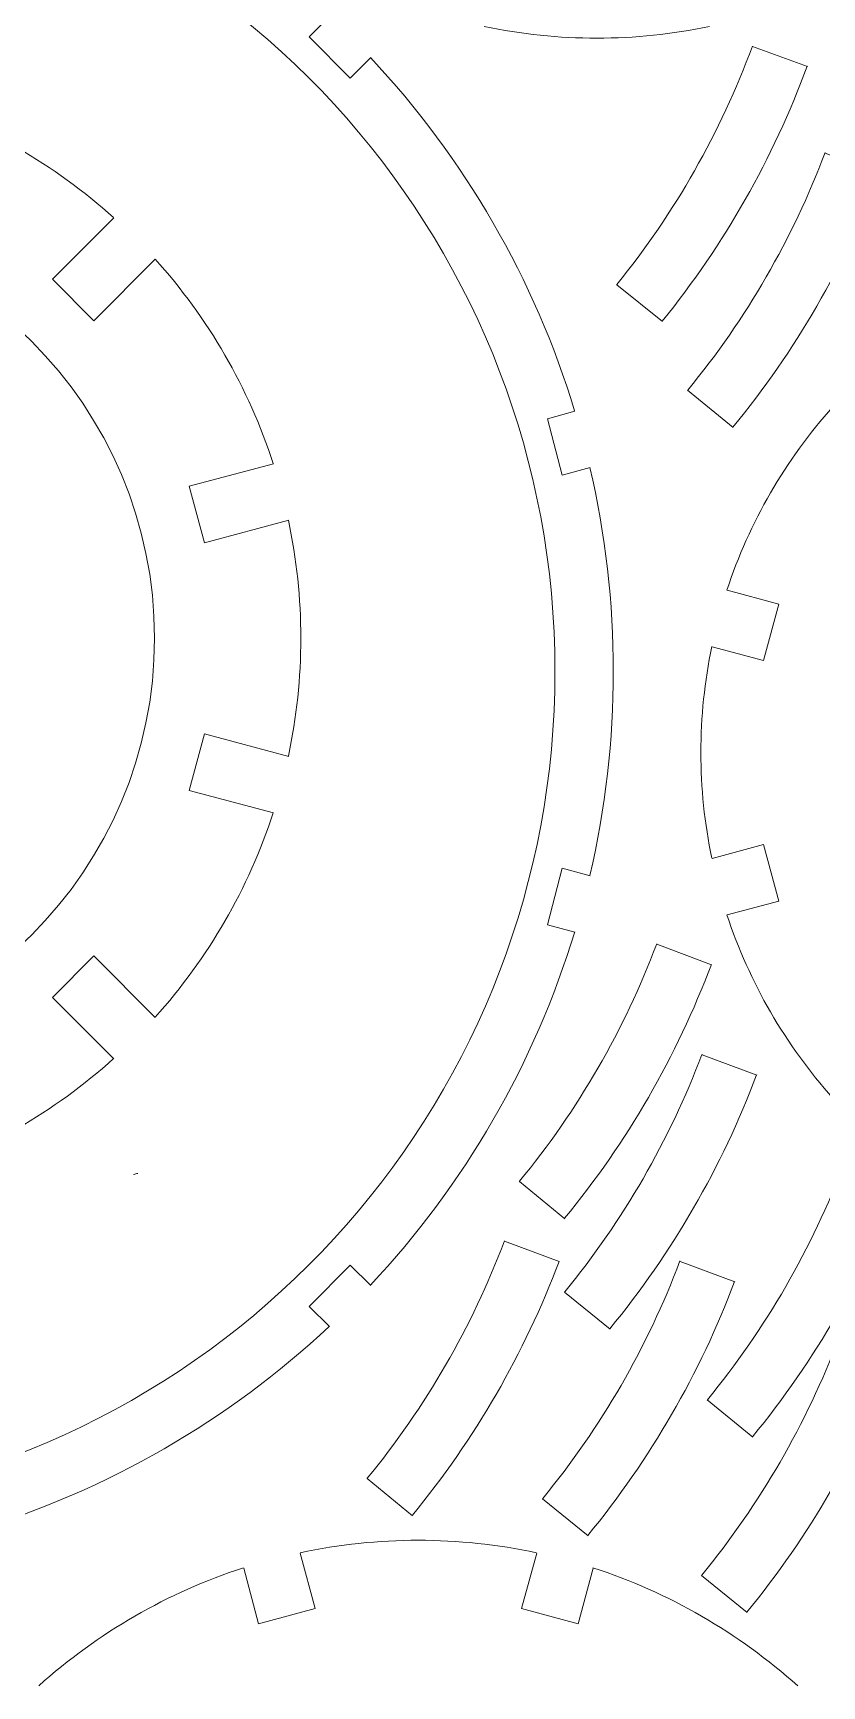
# Model space of a CAD drawing. Header units: centimetres. Extents: x -233 to -82, y 123 to 153.
# Drawn here: x -151.85 to -147.67, y 128.73 to 137.49 of the extents above; entities that cross this region are included whole.
import ezdxf

# ---------------------------------------------------------------- set-up
doc = ezdxf.new("R2010")
doc.units = ezdxf.units.CM
doc.header["$MEASUREMENT"] = 0
doc.layers.add('layer 1', color=7, linetype='Continuous')

msp = doc.modelspace()

# ---------------------------------------------------------------- linework, layer by layer
at = {"layer": 'layer 1', "color": 1, "lineweight": 9}
for points, knots in [([(-157.83085, 132.95483), (-157.25303, 130.79861), (-155.16664, 129.40465), (-152.95349, 129.69611), (-152.95349, 129.69611), (-150.74038, 129.98758), (-149.08596, 131.87416), (-149.0861, 134.10647), (-149.0861, 134.10647), (-149.08624, 136.33867), (-150.74077, 138.22512), (-152.95392, 138.51637), (-152.95392, 138.51637), (-155.1671, 138.80761), (-157.25339, 137.41348), (-157.83099, 135.25727)], [0, 0, 0, 0, 0.2, 0.2, 0.2, 0.2, 0.4, 0.4, 0.4, 0.4, 0.6, 0.6, 0.6, 0.6, 1, 1, 1, 1]), ([(-150.06189, 137.35848), (-150.06189, 137.35848), (-150.16988, 137.2505), (-150.16988, 137.2505), (-150.16988, 137.2505), (-150.16988, 137.2505), (-150.38786, 137.46852), (-150.38786, 137.46852), (-150.38786, 137.46852), (-150.38786, 137.46852), (-150.27991, 137.57647), (-150.27991, 137.57647)], [0, 0, 0, 0, 0.25, 0.25, 0.25, 0.25, 0.5, 0.5, 0.5, 0.5, 1, 1, 1, 1]), ([(-148.51812, 135.9625), (-148.19001, 136.36773), (-147.93078, 136.82419), (-147.75069, 137.31357), (-147.75069, 137.31357), (-147.75069, 137.31357), (-147.74924, 137.31191), (-147.74924, 137.31191), (-147.74924, 137.31191), (-147.74924, 137.31191), (-148.03997, 137.41785), (-148.03997, 137.41785), (-148.03997, 137.41785), (-148.03997, 137.41785), (-148.04078, 137.42025), (-148.04078, 137.42025), (-148.04078, 137.42025), (-148.20906, 136.96269), (-148.45152, 136.5359), (-148.75833, 136.15698), (-148.75833, 136.15698), (-148.75833, 136.15698), (-148.75925, 136.15547), (-148.75925, 136.15547), (-148.75925, 136.15547), (-148.75925, 136.15547), (-148.51661, 135.96031), (-148.51661, 135.96031)], [0, 0, 0, 0, 0.125, 0.125, 0.125, 0.125, 0.25, 0.25, 0.25, 0.25, 0.375, 0.375, 0.375, 0.375, 0.5, 0.5, 0.5, 0.5, 0.625, 0.625, 0.625, 0.625, 0.75, 0.75, 0.75, 0.75, 1, 1, 1, 1]), ([(-148.1437, 135.40112), (-147.81276, 135.80406), (-147.55032, 136.25869), (-147.36688, 136.74679), (-147.36688, 136.74679), (-147.36688, 136.74679), (-147.3654, 136.74513), (-147.3654, 136.74513), (-147.3654, 136.74513), (-147.3654, 136.74513), (-147.65538, 136.85308), (-147.65538, 136.85308), (-147.65538, 136.85308), (-147.65538, 136.85308), (-147.65616, 136.85552), (-147.65616, 136.85552), (-147.65616, 136.85552), (-147.82771, 136.39909), (-148.07307, 135.97403), (-148.38256, 135.5973), (-148.38256, 135.5973), (-148.38256, 135.5973), (-148.38351, 135.59578), (-148.38351, 135.59578), (-148.38351, 135.59578), (-148.38351, 135.59578), (-148.14225, 135.39893), (-148.14225, 135.39893)], [0, 0, 0, 0, 0.125, 0.125, 0.125, 0.125, 0.25, 0.25, 0.25, 0.25, 0.375, 0.375, 0.375, 0.375, 0.5, 0.5, 0.5, 0.5, 0.625, 0.625, 0.625, 0.625, 0.75, 0.75, 0.75, 0.75, 1, 1, 1, 1]), ([(-155.65769, 134.28257), (-155.65769, 133.05335), (-154.66123, 132.05682), (-153.43202, 132.05682), (-153.43202, 132.05682), (-152.2028, 132.05682), (-151.20634, 133.05335), (-151.20634, 134.28257), (-151.20634, 134.28257), (-151.20634, 135.51171), (-152.2028, 136.50824), (-153.43202, 136.50824), (-153.43202, 136.50824), (-154.66123, 136.50824), (-155.65769, 135.51171), (-155.65769, 134.28257)], [0, 0, 0, 0, 0.2, 0.2, 0.2, 0.2, 0.4, 0.4, 0.4, 0.4, 0.6, 0.6, 0.6, 0.6, 1, 1, 1, 1]), ([(-151.20215, 136.29016), (-151.20215, 136.29016), (-151.52805, 135.96426), (-151.52805, 135.96426), (-151.52805, 135.96426), (-151.52805, 135.96426), (-151.7461, 136.18433), (-151.7461, 136.18433), (-151.7461, 136.18433), (-151.7461, 136.18433), (-151.42221, 136.51029), (-151.42221, 136.51029)], [0, 0, 0, 0, 0.25, 0.25, 0.25, 0.25, 0.5, 0.5, 0.5, 0.5, 1, 1, 1, 1]), ([(-148.89986, 135.18676), (-148.89986, 135.18676), (-149.04799, 135.14658), (-149.04799, 135.14658), (-149.04799, 135.14658), (-149.04799, 135.14658), (-149.12634, 135.445), (-149.12634, 135.445), (-149.12634, 135.445), (-149.12634, 135.445), (-148.98026, 135.48525), (-148.98026, 135.48525)], [0, 0, 0, 0, 0.25, 0.25, 0.25, 0.25, 0.5, 0.5, 0.5, 0.5, 1, 1, 1, 1]), ([(-150.49515, 134.90799), (-150.49515, 134.90799), (-150.94176, 134.78734), (-150.94176, 134.78734), (-150.94176, 134.78734), (-150.94176, 134.78734), (-151.02216, 135.08798), (-151.02216, 135.08798), (-151.02216, 135.08798), (-151.02216, 135.08798), (-150.57555, 135.20647), (-150.57555, 135.20647)], [0, 0, 0, 0, 0.25, 0.25, 0.25, 0.25, 0.5, 0.5, 0.5, 0.5, 1, 1, 1, 1]), ([(-148.17382, 134.53723), (-148.17382, 134.53723), (-147.90077, 134.46314), (-147.90077, 134.46314), (-147.90077, 134.46314), (-147.90077, 134.46314), (-147.98121, 134.16466), (-147.98121, 134.16466), (-147.98121, 134.16466), (-147.98121, 134.16466), (-148.25426, 134.23666), (-148.25426, 134.23666)], [0, 0, 0, 0, 0.25, 0.25, 0.25, 0.25, 0.5, 0.5, 0.5, 0.5, 1, 1, 1, 1]), ([(-150.57555, 133.35652), (-150.57555, 133.35652), (-151.02217, 133.47502), (-151.02217, 133.47502), (-151.02217, 133.47502), (-151.02217, 133.47502), (-150.94177, 133.77559), (-150.94177, 133.77559), (-150.94177, 133.77559), (-150.94177, 133.77559), (-150.49515, 133.65494), (-150.49515, 133.65494)], [0, 0, 0, 0, 0.25, 0.25, 0.25, 0.25, 0.5, 0.5, 0.5, 0.5, 1, 1, 1, 1]), ([(-148.25425, 133.11482), (-148.25425, 133.11482), (-147.9812, 133.1889), (-147.9812, 133.1889), (-147.9812, 133.1889), (-147.9812, 133.1889), (-147.90077, 132.88833), (-147.90077, 132.88833), (-147.90077, 132.88833), (-147.90077, 132.88833), (-148.17382, 132.81637), (-148.17382, 132.81637)], [0, 0, 0, 0, 0.25, 0.25, 0.25, 0.25, 0.5, 0.5, 0.5, 0.5, 1, 1, 1, 1]), ([(-148.98027, 132.72511), (-148.98027, 132.72511), (-149.12635, 132.76321), (-149.12635, 132.76321), (-149.12635, 132.76321), (-149.12635, 132.76321), (-149.048, 133.06377), (-149.048, 133.06377), (-149.048, 133.06377), (-149.048, 133.06377), (-148.89987, 133.02352), (-148.89987, 133.02352)], [0, 0, 0, 0, 0.25, 0.25, 0.25, 0.25, 0.5, 0.5, 0.5, 0.5, 1, 1, 1, 1]), ([(-149.03494, 131.20796), (-148.704, 131.6109), (-148.44157, 132.06552), (-148.25809, 132.55363), (-148.25809, 132.55363), (-148.25809, 132.55363), (-148.25665, 132.55197), (-148.25665, 132.55197), (-148.25665, 132.55197), (-148.25665, 132.55197), (-148.54659, 132.65992), (-148.54659, 132.65992), (-148.54659, 132.65992), (-148.54659, 132.65992), (-148.5474, 132.66235), (-148.5474, 132.66235), (-148.5474, 132.66235), (-148.71889, 132.20593), (-148.96432, 131.78087), (-149.27377, 131.40414), (-149.27377, 131.40414), (-149.27377, 131.40414), (-149.27473, 131.40262), (-149.27473, 131.40262), (-149.27473, 131.40262), (-149.27473, 131.40262), (-149.03343, 131.20577), (-149.03343, 131.20577)], [0, 0, 0, 0, 0.125, 0.125, 0.125, 0.125, 0.25, 0.25, 0.25, 0.25, 0.375, 0.375, 0.375, 0.375, 0.5, 0.5, 0.5, 0.5, 0.625, 0.625, 0.625, 0.625, 0.75, 0.75, 0.75, 0.75, 1, 1, 1, 1]), ([(-151.42222, 132.05262), (-151.42222, 132.05262), (-151.7461, 132.37859), (-151.7461, 132.37859), (-151.7461, 132.37859), (-151.7461, 132.37859), (-151.52805, 132.59872), (-151.52805, 132.59872), (-151.52805, 132.59872), (-151.52805, 132.59872), (-151.20216, 132.27276), (-151.20216, 132.27276)], [0, 0, 0, 0, 0.25, 0.25, 0.25, 0.25, 0.5, 0.5, 0.5, 0.5, 1, 1, 1, 1]), ([(-148.79573, 130.62212), (-148.46479, 131.02506), (-148.20236, 131.47968), (-148.01888, 131.96779), (-148.01888, 131.96779), (-148.01888, 131.96779), (-148.01743, 131.96613), (-148.01743, 131.96613), (-148.01743, 131.96613), (-148.01743, 131.96613), (-148.30738, 132.07408), (-148.30738, 132.07408), (-148.30738, 132.07408), (-148.30738, 132.07408), (-148.30819, 132.07651), (-148.30819, 132.07651), (-148.30819, 132.07651), (-148.47968, 131.62009), (-148.72511, 131.19503), (-149.03456, 130.8183), (-149.03456, 130.8183), (-149.03456, 130.8183), (-149.03552, 130.81678), (-149.03552, 130.81678), (-149.03552, 130.81678), (-149.03552, 130.81678), (-148.79422, 130.61993), (-148.79422, 130.61993)], [0, 0, 0, 0, 0.125, 0.125, 0.125, 0.125, 0.25, 0.25, 0.25, 0.25, 0.375, 0.375, 0.375, 0.375, 0.5, 0.5, 0.5, 0.5, 0.625, 0.625, 0.625, 0.625, 0.75, 0.75, 0.75, 0.75, 1, 1, 1, 1]), ([(-148.04041, 130.0503), (-147.70947, 130.45324), (-147.44704, 130.90787), (-147.26356, 131.39597), (-147.26356, 131.39597), (-147.26356, 131.39597), (-147.26208, 131.39431), (-147.26208, 131.39431), (-147.26208, 131.39431), (-147.26208, 131.39431), (-147.55206, 131.50226), (-147.55206, 131.50226), (-147.55206, 131.50226), (-147.55206, 131.50226), (-147.55287, 131.5047), (-147.55287, 131.5047), (-147.55287, 131.5047), (-147.72439, 131.04827), (-147.96978, 130.62321), (-148.27928, 130.24648), (-148.27928, 130.24648), (-148.27928, 130.24648), (-148.28023, 130.24496), (-148.28023, 130.24496), (-148.28023, 130.24496), (-148.28023, 130.24496), (-148.03893, 130.04811), (-148.03893, 130.04811)], [0, 0, 0, 0, 0.125, 0.125, 0.125, 0.125, 0.25, 0.25, 0.25, 0.25, 0.375, 0.375, 0.375, 0.375, 0.5, 0.5, 0.5, 0.5, 0.625, 0.625, 0.625, 0.625, 0.75, 0.75, 0.75, 0.75, 1, 1, 1, 1]), ([(-149.84127, 129.63403), (-149.51033, 130.03697), (-149.24789, 130.4916), (-149.06441, 130.9797), (-149.06441, 130.9797), (-149.06441, 130.9797), (-149.06297, 130.97804), (-149.06297, 130.97804), (-149.06297, 130.97804), (-149.06297, 130.97804), (-149.35292, 131.08599), (-149.35292, 131.08599), (-149.35292, 131.08599), (-149.35292, 131.08599), (-149.35373, 131.08843), (-149.35373, 131.08843), (-149.35373, 131.08843), (-149.52521, 130.632), (-149.77064, 130.20694), (-150.0801, 129.83021), (-150.0801, 129.83021), (-150.0801, 129.83021), (-150.08105, 129.82869), (-150.08105, 129.82869), (-150.08105, 129.82869), (-150.08105, 129.82869), (-149.83975, 129.63184), (-149.83975, 129.63184)], [0, 0, 0, 0, 0.125, 0.125, 0.125, 0.125, 0.25, 0.25, 0.25, 0.25, 0.375, 0.375, 0.375, 0.375, 0.5, 0.5, 0.5, 0.5, 0.625, 0.625, 0.625, 0.625, 0.75, 0.75, 0.75, 0.75, 1, 1, 1, 1]), ([(-150.2799, 130.63386), (-150.2799, 130.63386), (-150.38788, 130.7397), (-150.38788, 130.7397), (-150.38788, 130.7397), (-150.38788, 130.7397), (-150.16986, 130.95976), (-150.16986, 130.95976), (-150.16986, 130.95976), (-150.16986, 130.95976), (-150.06188, 130.85188), (-150.06188, 130.85188)], [0, 0, 0, 0, 0.25, 0.25, 0.25, 0.25, 0.5, 0.5, 0.5, 0.5, 1, 1, 1, 1]), ([(-148.91214, 129.52716), (-148.5812, 129.93011), (-148.31877, 130.38473), (-148.13529, 130.87283), (-148.13529, 130.87283), (-148.13529, 130.87283), (-148.13384, 130.87118), (-148.13384, 130.87118), (-148.13384, 130.87118), (-148.13384, 130.87118), (-148.42383, 130.97913), (-148.42383, 130.97913), (-148.42383, 130.97913), (-148.42383, 130.97913), (-148.4246, 130.98156), (-148.4246, 130.98156), (-148.4246, 130.98156), (-148.59612, 130.52514), (-148.84152, 130.10008), (-149.15097, 129.72334), (-149.15097, 129.72334), (-149.15097, 129.72334), (-149.15196, 129.72183), (-149.15196, 129.72183), (-149.15196, 129.72183), (-149.15196, 129.72183), (-148.91066, 129.52498), (-148.91066, 129.52498)], [0, 0, 0, 0, 0.125, 0.125, 0.125, 0.125, 0.25, 0.25, 0.25, 0.25, 0.375, 0.375, 0.375, 0.375, 0.5, 0.5, 0.5, 0.5, 0.625, 0.625, 0.625, 0.625, 0.75, 0.75, 0.75, 0.75, 1, 1, 1, 1]), ([(-148.07028, 129.12037), (-147.73934, 129.52331), (-147.47691, 129.97793), (-147.29343, 130.46604), (-147.29343, 130.46604), (-147.29343, 130.46604), (-147.29198, 130.46438), (-147.29198, 130.46438), (-147.29198, 130.46438), (-147.29198, 130.46438), (-147.58196, 130.57233), (-147.58196, 130.57233), (-147.58196, 130.57233), (-147.58196, 130.57233), (-147.58274, 130.57476), (-147.58274, 130.57476), (-147.58274, 130.57476), (-147.75426, 130.11834), (-147.99965, 129.69328), (-148.30911, 129.31655), (-148.30911, 129.31655), (-148.30911, 129.31655), (-148.3101, 129.31503), (-148.3101, 129.31503), (-148.3101, 129.31503), (-148.3101, 129.31503), (-148.0688, 129.11818), (-148.0688, 129.11818)], [0, 0, 0, 0, 0.125, 0.125, 0.125, 0.125, 0.25, 0.25, 0.25, 0.25, 0.375, 0.375, 0.375, 0.375, 0.5, 0.5, 0.5, 0.5, 0.625, 0.625, 0.625, 0.625, 0.75, 0.75, 0.75, 0.75, 1, 1, 1, 1]), ([(-150.43568, 129.43383), (-150.43568, 129.43383), (-150.35525, 129.13962), (-150.35525, 129.13962), (-150.35525, 129.13962), (-150.35525, 129.13962), (-150.65582, 129.05915), (-150.65582, 129.05915), (-150.65582, 129.05915), (-150.65582, 129.05915), (-150.73413, 129.3534), (-150.73413, 129.3534)], [0, 0, 0, 0, 0.25, 0.25, 0.25, 0.25, 0.5, 0.5, 0.5, 0.5, 1, 1, 1, 1]), ([(-148.88415, 129.35339), (-148.88415, 129.35339), (-148.96247, 129.05914), (-148.96247, 129.05914), (-148.96247, 129.05914), (-148.96247, 129.05914), (-149.26303, 129.13961), (-149.26303, 129.13961), (-149.26303, 129.13961), (-149.26303, 129.13961), (-149.1826, 129.43383), (-149.1826, 129.43383)], [0, 0, 0, 0, 0.25, 0.25, 0.25, 0.25, 0.5, 0.5, 0.5, 0.5, 1, 1, 1, 1])]:
    msp.add_open_spline(points, degree=3, knots=knots, dxfattribs=at)
for points in [[(-149.46079, 137.5245), (-149.06734, 137.44142), (-148.66086, 137.44142), (-148.26745, 137.52447)], [(-148.98178, 135.4867), (-149.19366, 136.18551), (-149.56358, 136.82616), (-150.06291, 137.35896)], [(-151.42284, 136.51085), (-151.73611, 136.79336), (-152.10546, 137.00661), (-152.50671, 137.13668)], [(-150.5779, 135.20785), (-150.708, 135.60913), (-150.92122, 135.97846), (-151.20366, 136.29176)], [(-147.61437, 135.50909), (-147.86619, 135.22718), (-148.05715, 134.89639), (-148.17543, 134.53736)], [(-148.90151, 133.02524), (-148.7356, 133.73637), (-148.7356, 134.47611), (-148.90151, 135.18724)], [(-150.49763, 133.65659), (-150.40964, 134.06916), (-150.40964, 134.4956), (-150.49763, 134.90821)], [(-148.25568, 134.23799), (-148.3328, 133.86792), (-148.33283, 133.48597), (-148.25571, 133.11591)], [(-151.20366, 132.27339), (-150.92123, 132.58662), (-150.70797, 132.95601), (-150.57791, 133.35723)], [(-148.17544, 132.81626), (-148.05719, 132.45721), (-147.8662, 132.12641), (-147.61439, 131.8445)], [(-150.06258, 130.8538), (-149.56333, 131.38667), (-149.19344, 132.02735), (-148.98163, 132.72613)], [(-152.5067, 131.42837), (-152.10542, 131.55848), (-151.7361, 131.77169), (-151.42283, 132.0542)], [(-151.29462, 131.44587), (-151.30199, 131.44421), (-151.30936, 131.44249), (-151.31673, 131.44058)], [(-152.15382, 129.55369), (-151.455, 129.76564), (-150.81436, 130.13556), (-150.28156, 130.63481)], [(-149.18428, 129.43556), (-149.59682, 129.52354), (-150.0233, 129.52354), (-150.43583, 129.43559)], [(-150.73551, 129.35532), (-151.13679, 129.22522), (-151.50612, 129.012), (-151.81938, 128.72953)], [(-147.80103, 128.72952), (-148.1143, 129.01199), (-148.48362, 129.22524), (-148.8849, 129.35531)]]:
    msp.add_open_spline(points, degree=3, dxfattribs=at)

doc.saveas('drawing.dxf')
